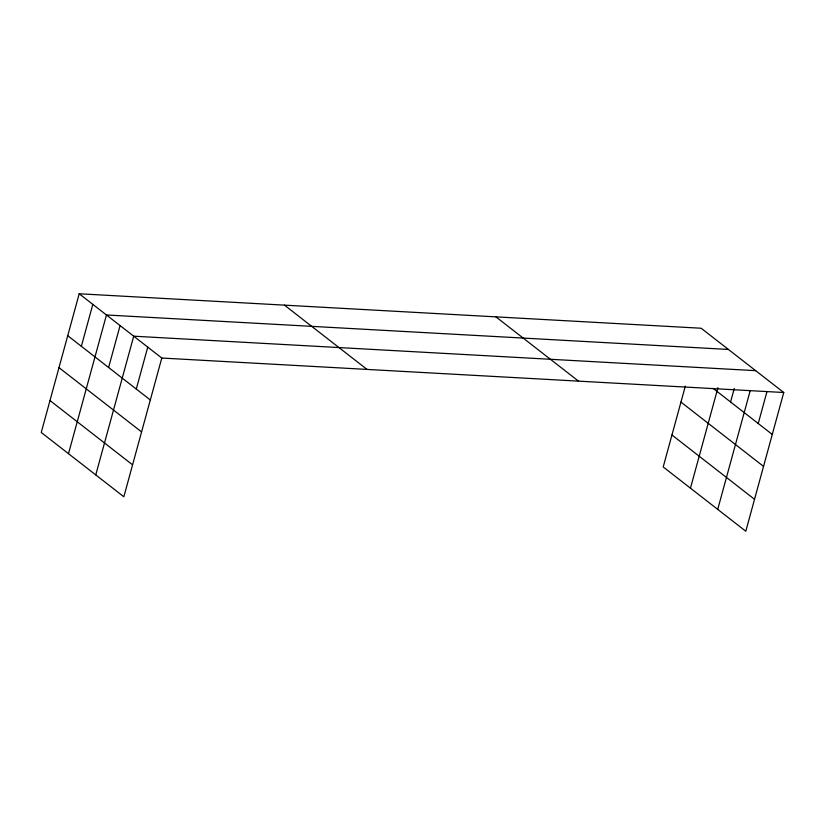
<?xml version="1.0" encoding="UTF-8"?>
<svg xmlns="http://www.w3.org/2000/svg" width="825" height="825" viewBox="0 0 825 825"><rect width="100%" height="100%" fill="white"/><g stroke="black" fill="none" stroke-linecap="round" stroke-linejoin="round"><path stroke-width="1.24" d="M79.2 293.762L41.25 432.486L123.843 496.763L161.793 358.04L79.2 293.762L701.157 328.237L783.75 392.514L745.8 531.238L663.207 466.96L685.317 386.141M81.355 346.294L92.823 304.363M68.506 453.698L106.456 314.975L728.413 349.449M108.611 367.507L120.079 325.576M95.762 474.911L133.712 336.188L755.669 370.662M136.28 389.049L147.747 347.108M690.463 488.173L717.956 387.678M730.568 401.981L734.281 388.42M717.719 509.386L750.276 390.39M758.237 423.524L767.013 391.452M161.793 358.04L783.75 392.514M713.048 388.348L772.283 434.445M680.955 402.105L763.538 466.393M671.952 435.012L754.535 499.3M495.918 316.862L578.5 381.14M284.45 305.137L367.032 369.414M67.733 335.692L150.315 399.97M58.988 367.63L141.58 431.918M49.985 400.548L132.578 464.826"/></g></svg>
